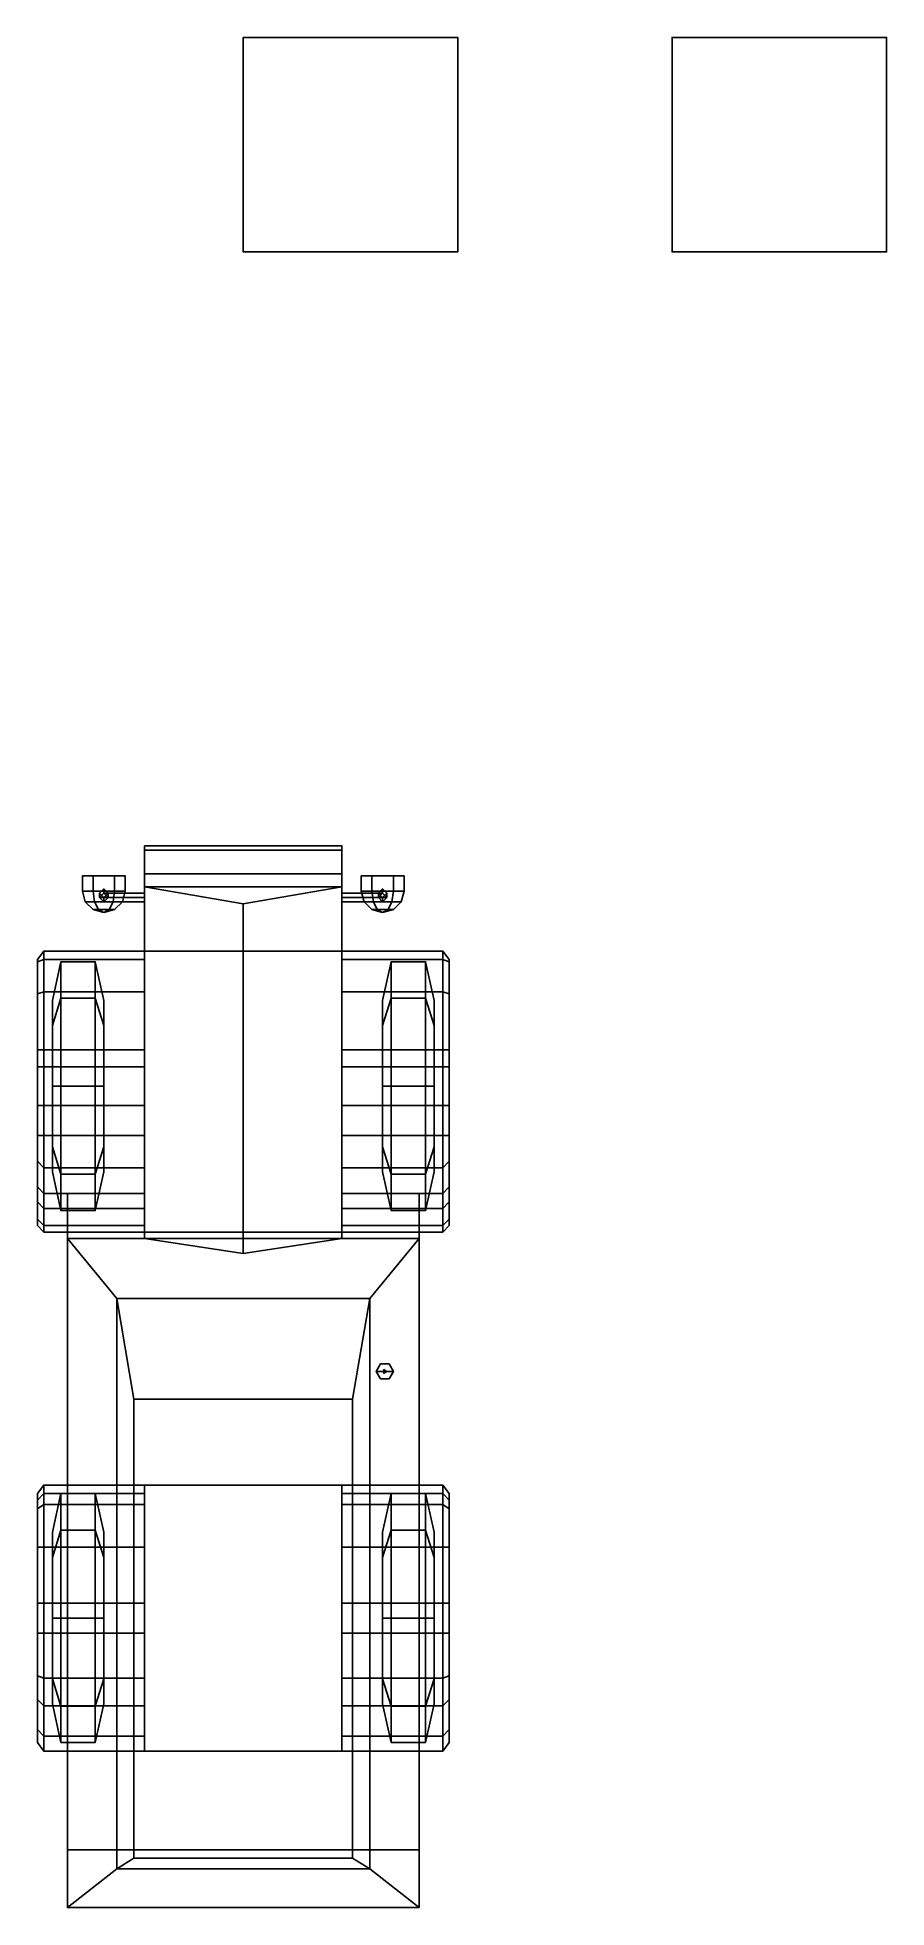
# Model space of a CAD drawing. Header units: millimetres. Extents: x -0.96 to 3, y -2.47 to 6.25.
import ezdxf

# ---------------------------------------------------------------- set-up
doc = ezdxf.new("R2010")
doc.units = ezdxf.units.MM
doc.layers.add('mudguards', color=6, linetype='Continuous')
doc.layers.add('wheels', color=2, linetype='Continuous')

msp = doc.modelspace()

# ---------------------------------------------------------------- linework, layer by layer
for points in [[(1, 6.25, 1), (1, 6.25), (0, 6.25), (0, 6.25, 1)], [(1, 6.25), (1, 5.25), (0, 5.25), (0, 6.25)], [(0, 6.25), (0, 5.25), (0, 5.25, 1), (0, 6.25, 1)], [(0, 6.25, 1), (0, 5.25, 1), (1, 5.25, 1), (1, 6.25, 1)], [(1, 5.25, 1), (1, 5.25), (1, 6.25), (1, 6.25, 1)], [(3, 6.25), (3, 5.25), (2, 5.25), (2, 6.25)], [(2, 6.25), (2, 5.25), (3, 5.25), (3, 6.25)], [(0, 5.25, 1), (0, 5.25), (1, 5.25), (1, 5.25, 1)], [(-0.46, 2.35, 0.63), (-0.46, 0.71, 0.72), (-0.46, 0.79, 0.94), (-0.46, 2.48, 1.01)], [(0.46, 2.48, 1.01), (0.46, 2.35, 0.63), (-0.46, 2.35, 0.63), (-0.46, 2.48, 1.01)], [(-0.46, 2.48, 1.01), (-0.46, 0.79, 0.94), (-0.46, 0.86, 1.03), (-0.46, 2.46, 1.07)], [(0.46, 2.46, 1.07), (0.46, 2.48, 1.01), (-0.46, 2.48, 1.01), (-0.46, 2.46, 1.07)], [(-0.46, 2.46, 1.07), (-0.46, 0.86, 1.03), (-0.46, 0.65, 1.4), (-0.46, 2.29, 1.27)], [(0.46, 2.29, 1.27), (0.46, 2.46, 1.07), (-0.46, 2.46, 1.07), (-0.46, 2.29, 1.27)], [(0.46, 0.79, 0.94), (0.46, 0.71, 0.72), (0.46, 2.35, 0.63), (0.46, 2.48, 1.01)], [(0.46, 0.86, 1.03), (0.46, 0.79, 0.94), (0.46, 2.48, 1.01), (0.46, 2.46, 1.07)], [(0.46, 0.65, 1.4), (0.46, 0.86, 1.03), (0.46, 2.46, 1.07), (0.46, 2.29, 1.27)], [(-0.6, 2.34, 1.0634), (-0.7, 2.34, 1.0634), (-0.75, 2.34, 1.15), (-0.55, 2.34, 1.15)], [(-0.55, 2.34, 1.15), (-0.75, 2.34, 1.15), (-0.7, 2.34, 1.2366), (-0.6, 2.34, 1.2366)], [(-0.75, 2.34, 1.15), (-0.7, 2.34, 1.0634), (-0.7, 2.27, 1.0634), (-0.75, 2.27, 1.15)], [(-0.7, 2.34, 1.2366), (-0.75, 2.34, 1.15), (-0.75, 2.27, 1.15), (-0.7, 2.27, 1.2366)], [(-0.6933, 2.22, 1.225), (-0.7, 2.27, 1.2366), (-0.75, 2.27, 1.15), (-0.7366, 2.22, 1.15)], [(-0.7366, 2.22, 1.15), (-0.75, 2.27, 1.15), (-0.7, 2.27, 1.0634), (-0.6933, 2.22, 1.075)], [(-0.7, 2.34, 1.0634), (-0.6, 2.34, 1.0634), (-0.6, 2.27, 1.0634), (-0.7, 2.27, 1.0634)], [(-0.6, 2.34, 1.2366), (-0.7, 2.34, 1.2366), (-0.7, 2.27, 1.2366), (-0.6, 2.27, 1.2366)], [(-0.6067, 2.22, 1.225), (-0.6, 2.27, 1.2366), (-0.7, 2.27, 1.2366), (-0.6933, 2.22, 1.225)], [(-0.6933, 2.22, 1.075), (-0.7, 2.27, 1.0634), (-0.6, 2.27, 1.0634), (-0.6067, 2.22, 1.075)], [(-0.65, 2.26, 0.98), (-0.67, 2.24, 0.98), (-0.67, 2.26, 1.08), (-0.65, 2.28, 1.08)], [(-0.63, 2.24, 0.98), (-0.65, 2.26, 0.98), (-0.65, 2.28, 1.08), (-0.63, 2.26, 1.08)], [(-0.5634, 2.22, 1.15), (-0.55, 2.27, 1.15), (-0.6, 2.27, 1.2366), (-0.6067, 2.22, 1.225)], [(-0.6067, 2.22, 1.075), (-0.6, 2.27, 1.0634), (-0.55, 2.27, 1.15), (-0.5634, 2.22, 1.15)], [(-0.6, 2.34, 1.0634), (-0.55, 2.34, 1.15), (-0.55, 2.27, 1.15), (-0.6, 2.27, 1.0634)], [(-0.55, 2.34, 1.15), (-0.6, 2.34, 1.2366), (-0.6, 2.27, 1.2366), (-0.55, 2.27, 1.15)], [(-0.46, 1.99, 0.46), (-0.46, 0.68, 0.47), (-0.46, 0.71, 0.72), (-0.46, 2.35, 0.63)], [(0.46, 2.35, 0.63), (0.46, 1.99, 0.46), (-0.46, 1.99, 0.46), (-0.46, 2.35, 0.63)], [(-0.46, 2.29, 1.27), (-0.46, 0.65, 1.4), (0, 0.58, 1.53), (0, 2.21, 1.37)], [(0, 2.21, 1.37), (0.46, 2.29, 1.27), (-0.46, 2.29, 1.27), (0, 2.21, 1.37)], [(0, 0.58, 1.53), (0.46, 0.65, 1.4), (0.46, 2.29, 1.27), (0, 2.21, 1.37)], [(0.46, 0.71, 0.72), (0.46, 0.68, 0.47), (0.46, 1.99, 0.46), (0.46, 2.35, 0.63)], [(0.6, 2.34, 1.2366), (0.55, 2.34, 1.15), (0.55, 2.27, 1.15), (0.6, 2.27, 1.2366)], [(0.55, 2.34, 1.15), (0.6, 2.34, 1.0634), (0.6, 2.27, 1.0634), (0.55, 2.27, 1.15)], [(0.75, 2.34, 1.15), (0.55, 2.34, 1.15), (0.6, 2.34, 1.2366), (0.7, 2.34, 1.2366)], [(0.7, 2.34, 1.0634), (0.6, 2.34, 1.0634), (0.55, 2.34, 1.15), (0.75, 2.34, 1.15)], [(0.5634, 2.22, 1.15), (0.55, 2.27, 1.15), (0.6, 2.27, 1.0634), (0.6067, 2.22, 1.075)], [(0.6067, 2.22, 1.225), (0.6, 2.27, 1.2366), (0.55, 2.27, 1.15), (0.5634, 2.22, 1.15)], [(0.7, 2.34, 1.2366), (0.6, 2.34, 1.2366), (0.6, 2.27, 1.2366), (0.7, 2.27, 1.2366)], [(0.6, 2.34, 1.0634), (0.7, 2.34, 1.0634), (0.7, 2.27, 1.0634), (0.6, 2.27, 1.0634)], [(0.6067, 2.22, 1.075), (0.6, 2.27, 1.0634), (0.7, 2.27, 1.0634), (0.6933, 2.22, 1.075)], [(0.6933, 2.22, 1.225), (0.7, 2.27, 1.2366), (0.6, 2.27, 1.2366), (0.6067, 2.22, 1.225)], [(0.65, 2.26, 0.98), (0.63, 2.24, 0.98), (0.63, 2.26, 1.08), (0.65, 2.28, 1.08)], [(0.67, 2.24, 0.98), (0.65, 2.26, 0.98), (0.65, 2.28, 1.08), (0.67, 2.26, 1.08)], [(0.6933, 2.22, 1.075), (0.7, 2.27, 1.0634), (0.75, 2.27, 1.15), (0.7366, 2.22, 1.15)], [(0.7366, 2.22, 1.15), (0.75, 2.27, 1.15), (0.7, 2.27, 1.2366), (0.6933, 2.22, 1.225)], [(0.75, 2.34, 1.15), (0.7, 2.34, 1.2366), (0.7, 2.27, 1.2366), (0.75, 2.27, 1.15)], [(0.7, 2.34, 1.0634), (0.75, 2.34, 1.15), (0.75, 2.27, 1.15), (0.7, 2.27, 1.0634)], [(-0.675, 2.1834, 1.1933), (-0.6933, 2.22, 1.225), (-0.7366, 2.22, 1.15), (-0.7, 2.1834, 1.15)], [(-0.7, 2.1834, 1.15), (-0.7366, 2.22, 1.15), (-0.6933, 2.22, 1.075), (-0.675, 2.1834, 1.1067)], [(-0.65, 2.17, 1.15), (-0.675, 2.1834, 1.1933), (-0.7, 2.1834, 1.15), (-0.65, 2.17, 1.15)], [(-0.65, 2.17, 1.15), (-0.7, 2.1834, 1.15), (-0.675, 2.1834, 1.1067), (-0.65, 2.17, 1.15)], [(-0.625, 2.1834, 1.1933), (-0.6067, 2.22, 1.225), (-0.6933, 2.22, 1.225), (-0.675, 2.1834, 1.1933)], [(-0.675, 2.1834, 1.1067), (-0.6933, 2.22, 1.075), (-0.6067, 2.22, 1.075), (-0.625, 2.1834, 1.1067)], [(-0.65, 2.17, 1.15), (-0.625, 2.1834, 1.1933), (-0.675, 2.1834, 1.1933), (-0.65, 2.17, 1.15)], [(-0.65, 2.17, 1.15), (-0.675, 2.1834, 1.1067), (-0.625, 2.1834, 1.1067), (-0.65, 2.17, 1.15)], [(-0.67, 2.24, 0.98), (-0.65, 2.22, 0.98), (-0.65, 2.24, 1.08), (-0.67, 2.26, 1.08)], [(-0.46, 2.26, 0.9), (-0.46, 2.24, 0.88), (-0.67, 2.24, 0.98), (-0.65, 2.26, 0.98)], [(-0.46, 2.24, 0.88), (-0.46, 2.22, 0.9), (-0.65, 2.22, 0.98), (-0.67, 2.24, 0.98)], [(-0.65, 2.22, 0.98), (-0.63, 2.24, 0.98), (-0.63, 2.26, 1.08), (-0.65, 2.24, 1.08)], [(-0.46, 2.24, 0.92), (-0.46, 2.26, 0.9), (-0.65, 2.26, 0.98), (-0.63, 2.24, 0.98)], [(-0.46, 2.22, 0.9), (-0.46, 2.24, 0.92), (-0.63, 2.24, 0.98), (-0.65, 2.22, 0.98)], [(-0.65, 2.17, 1.15), (-0.6, 2.1834, 1.15), (-0.625, 2.1834, 1.1933), (-0.65, 2.17, 1.15)], [(-0.65, 2.17, 1.15), (-0.625, 2.1834, 1.1067), (-0.6, 2.1834, 1.15), (-0.65, 2.17, 1.15)], [(-0.6, 2.1834, 1.15), (-0.5634, 2.22, 1.15), (-0.6067, 2.22, 1.225), (-0.625, 2.1834, 1.1933)], [(-0.625, 2.1834, 1.1067), (-0.6067, 2.22, 1.075), (-0.5634, 2.22, 1.15), (-0.6, 2.1834, 1.15)], [(0.46, 2.24, 0.88), (0.46, 2.26, 0.9), (0.65, 2.26, 0.98), (0.67, 2.24, 0.98)], [(0.46, 2.26, 0.9), (0.46, 2.24, 0.92), (0.63, 2.24, 0.98), (0.65, 2.26, 0.98)], [(0.46, 2.24, 0.92), (0.46, 2.22, 0.9), (0.65, 2.22, 0.98), (0.63, 2.24, 0.98)], [(0.46, 2.22, 0.9), (0.46, 2.24, 0.88), (0.67, 2.24, 0.98), (0.65, 2.22, 0.98)], [(0.6, 2.1834, 1.15), (0.5634, 2.22, 1.15), (0.6067, 2.22, 1.075), (0.625, 2.1834, 1.1067)], [(0.625, 2.1834, 1.1933), (0.6067, 2.22, 1.225), (0.5634, 2.22, 1.15), (0.6, 2.1834, 1.15)], [(0.65, 2.17, 1.15), (0.6, 2.1834, 1.15), (0.625, 2.1834, 1.1067), (0.65, 2.17, 1.15)], [(0.65, 2.17, 1.15), (0.625, 2.1834, 1.1933), (0.6, 2.1834, 1.15), (0.65, 2.17, 1.15)], [(0.625, 2.1834, 1.1067), (0.6067, 2.22, 1.075), (0.6933, 2.22, 1.075), (0.675, 2.1834, 1.1067)], [(0.675, 2.1834, 1.1933), (0.6933, 2.22, 1.225), (0.6067, 2.22, 1.225), (0.625, 2.1834, 1.1933)], [(0.65, 2.17, 1.15), (0.625, 2.1834, 1.1067), (0.675, 2.1834, 1.1067), (0.65, 2.17, 1.15)], [(0.65, 2.17, 1.15), (0.675, 2.1834, 1.1933), (0.625, 2.1834, 1.1933), (0.65, 2.17, 1.15)], [(0.63, 2.24, 0.98), (0.65, 2.22, 0.98), (0.65, 2.24, 1.08), (0.63, 2.26, 1.08)], [(0.65, 2.22, 0.98), (0.67, 2.24, 0.98), (0.67, 2.26, 1.08), (0.65, 2.24, 1.08)], [(0.65, 2.17, 1.15), (0.675, 2.1834, 1.1067), (0.7, 2.1834, 1.15), (0.65, 2.17, 1.15)], [(0.65, 2.17, 1.15), (0.7, 2.1834, 1.15), (0.675, 2.1834, 1.1933), (0.65, 2.17, 1.15)], [(0.675, 2.1834, 1.1067), (0.6933, 2.22, 1.075), (0.7366, 2.22, 1.15), (0.7, 2.1834, 1.15)], [(0.7, 2.1834, 1.15), (0.7366, 2.22, 1.15), (0.6933, 2.22, 1.225), (0.675, 2.1834, 1.1933)], [(0.46, 1.99, 0.46), (0.46, 0.68, 0.47), (-0.46, 0.68, 0.47), (-0.46, 1.99, 0.46)], [(-0.82, 0.79, 0.94), (-0.82, -0.54, 0.94), (-0.82, -0.59, 1.03), (-0.82, 0.86, 1.03)], [(-0.82, 0.86, 1.03), (-0.82, -0.59, 1.03), (-0.82, -0.59, 1.4), (-0.82, 0.65, 1.4)], [(-0.46, 0.65, 1.4), (-0.46, 0.86, 1.03), (-0.82, 0.86, 1.03), (-0.82, 0.65, 1.4)], [(-0.82, 0.71, 0.72), (-0.82, -0.5, 0.72), (-0.82, -0.54, 0.94), (-0.82, 0.79, 0.94)], [(0.82, 0.65, 1.4), (0.82, 0.86, 1.03), (0.46, 0.86, 1.03), (0.46, 0.65, 1.4)], [(0.82, -0.59, 1.03), (0.82, -0.54, 0.94), (0.82, 0.79, 0.94), (0.82, 0.86, 1.03)], [(0.82, -0.59, 1.4), (0.82, -0.59, 1.03), (0.82, 0.86, 1.03), (0.82, 0.65, 1.4)], [(0.82, -0.54, 0.94), (0.82, -0.5, 0.72), (0.82, 0.71, 0.72), (0.82, 0.79, 0.94)], [(-0.82, 0.68, 0.47), (-0.82, -0.5, 0.47), (-0.82, -0.5, 0.72), (-0.82, 0.71, 0.72)], [(0.82, -0.5, 0.72), (0.82, -0.5, 0.47), (0.82, 0.68, 0.47), (0.82, 0.71, 0.72)], [(0.82, 0.68, 0.47), (0.82, -0.5, 0.47), (-0.82, -0.5, 0.47), (-0.82, 0.68, 0.47)], [(-0.82, 0.65, 1.4), (-0.82, -2.47, 1.4), (-0.59, -2.29, 1.91), (-0.59, 0.37, 1.91)], [(0.59, 0.37, 1.91), (0.82, 0.65, 1.4), (-0.82, 0.65, 1.4), (-0.59, 0.37, 1.91)], [(0.59, -2.29, 1.91), (0.82, -2.47, 1.4), (0.82, 0.65, 1.4), (0.59, 0.37, 1.91)], [(-0.59, 0.37, 1.91), (-0.59, -2.29, 1.91), (-0.51, -2.24, 2.08), (-0.51, -0.1, 2.08)], [(0.51, -0.1, 2.08), (0.59, 0.37, 1.91), (-0.59, 0.37, 1.91), (-0.51, -0.1, 2.08)], [(0.51, -2.24, 2.08), (0.59, -2.29, 1.91), (0.59, 0.37, 1.91), (0.51, -0.1, 2.08)], [(0.68, 0.0646, 1.98), (0.64, 0.0646, 1.98), (0.62, 0.03, 1.98), (0.7, 0.03, 1.98)], [(0.7, 0.03, 1.83), (0.62, 0.03, 1.83), (0.64, 0.0646, 1.83), (0.68, 0.0646, 1.83)], [(0.64, 0.0646, 1.83), (0.62, 0.03, 1.83), (0.62, 0.03, 1.98), (0.64, 0.0646, 1.98)], [(0.7, 0.03, 1.98), (0.62, 0.03, 1.98), (0.64, -0.0046, 1.98), (0.68, -0.0046, 1.98)], [(0.68, -0.0046, 1.83), (0.64, -0.0046, 1.83), (0.62, 0.03, 1.83), (0.7, 0.03, 1.83)], [(0.62, 0.03, 1.83), (0.64, -0.0046, 1.83), (0.64, -0.0046, 1.98), (0.62, 0.03, 1.98)], [(0.68, 0.0646, 1.83), (0.64, 0.0646, 1.83), (0.64, 0.0646, 1.98), (0.68, 0.0646, 1.98)], [(0.655, 0.0387, 1.98), (0.655, 0.0213, 1.98), (0.655, 0.0213, 5.02), (0.655, 0.0387, 5.02)], [(0.67, 0.03, 1.98), (0.655, 0.0387, 1.98), (0.655, 0.0387, 5.02), (0.67, 0.03, 5.02)], [(0.67, 0.03, 5.02), (0.655, 0.0387, 5.02), (0.655, 0.0213, 5.02), (0.67, 0.03, 5.02)], [(0.655, 0.0213, 1.98), (0.67, 0.03, 1.98), (0.67, 0.03, 5.02), (0.655, 0.0213, 5.02)], [(0.7, 0.03, 1.83), (0.68, 0.0646, 1.83), (0.68, 0.0646, 1.98), (0.7, 0.03, 1.98)], [(0.68, -0.0046, 1.83), (0.7, 0.03, 1.83), (0.7, 0.03, 1.98), (0.68, -0.0046, 1.98)], [(0.64, -0.0046, 1.83), (0.68, -0.0046, 1.83), (0.68, -0.0046, 1.98), (0.64, -0.0046, 1.98)], [(-0.51, -0.1, 2.08), (-0.51, -2.24, 2.08), (0.51, -2.24, 2.08), (0.51, -0.1, 2.08)], [(-0.46, -0.5, 0.47), (-0.46, -1.74, 0.56), (-0.46, -1.74, 1.31), (-0.46, -0.5, 1.31)], [(0.46, -0.5, 0.47), (0.46, -1.74, 0.56), (-0.46, -1.74, 0.56), (-0.46, -0.5, 0.47)], [(0.46, -1.74, 1.31), (0.46, -1.74, 0.56), (0.46, -0.5, 0.47), (0.46, -0.5, 1.31)], [(-0.82, -0.59, 1.03), (-0.82, -0.79, 1.23), (-0.82, -0.79, 1.4), (-0.82, -0.59, 1.4)], [(0.82, -0.79, 1.4), (0.82, -0.79, 1.23), (0.82, -0.59, 1.03), (0.82, -0.59, 1.4)], [(-0.82, -0.79, 1.23), (-0.82, -1.05, 1.31), (-0.82, -1.05, 1.4), (-0.82, -0.79, 1.4)], [(0.82, -1.05, 1.4), (0.82, -1.05, 1.31), (0.82, -0.79, 1.23), (0.82, -0.79, 1.4)], [(-0.82, -1.05, 1.31), (-0.82, -1.19, 1.31), (-0.82, -1.19, 1.4), (-0.82, -1.05, 1.4)], [(0.82, -1.19, 1.4), (0.82, -1.19, 1.31), (0.82, -1.05, 1.31), (0.82, -1.05, 1.4)], [(-0.82, -1.19, 1.31), (-0.82, -1.4, 1.25), (-0.82, -1.4, 1.4), (-0.82, -1.19, 1.4)], [(0.82, -1.4, 1.4), (0.82, -1.4, 1.25), (0.82, -1.19, 1.31), (0.82, -1.19, 1.4)], [(-0.82, -1.53, 1.16), (-0.82, -1.53, 1.4), (-0.82, -1.4, 1.4), (-0.82, -1.4, 1.25)], [(0.82, -1.4, 1.4), (0.82, -1.53, 1.4), (0.82, -1.53, 1.16), (0.82, -1.4, 1.25)], [(-0.82, -1.67, 0.99), (-0.82, -1.67, 1.4), (-0.82, -1.53, 1.4), (-0.82, -1.53, 1.16)], [(0.82, -1.53, 1.4), (0.82, -1.67, 1.4), (0.82, -1.67, 0.99), (0.82, -1.53, 1.16)], [(-0.82, -1.74, 0.8), (-0.82, -1.74, 1.4), (-0.82, -1.67, 1.4), (-0.82, -1.67, 0.99)], [(-0.82, -2.2, 0.7), (-0.82, -2.2, 1.4), (-0.82, -1.74, 1.4), (-0.82, -1.74, 0.56)], [(0.82, -1.74, 0.56), (0.82, -2.2, 0.7), (-0.82, -2.2, 0.7), (-0.82, -1.74, 0.56)], [(0.82, -1.67, 1.4), (0.82, -1.74, 1.4), (0.82, -1.74, 0.8), (0.82, -1.67, 0.99)], [(0.82, -1.74, 1.4), (0.82, -2.2, 1.4), (0.82, -2.2, 0.7), (0.82, -1.74, 0.56)], [(-0.82, -2.47, 1.37), (-0.82, -2.47, 1.4), (-0.82, -2.2, 1.4), (-0.82, -2.2, 0.7)], [(0.82, -2.2, 0.7), (0.82, -2.47, 1.37), (-0.82, -2.47, 1.37), (-0.82, -2.2, 0.7)], [(-0.51, -2.24, 2.08), (-0.59, -2.29, 1.91), (0.59, -2.29, 1.91), (0.51, -2.24, 2.08)], [(0.82, -2.2, 1.4), (0.82, -2.47, 1.4), (0.82, -2.47, 1.37), (0.82, -2.2, 0.7)], [(-0.59, -2.29, 1.91), (-0.82, -2.47, 1.4), (0.82, -2.47, 1.4), (0.59, -2.29, 1.91)], [(0.82, -2.47, 1.37), (0.82, -2.47, 1.4), (-0.82, -2.47, 1.4), (-0.82, -2.47, 1.37)]]:
    msp.add_3dface(points)
at = {"layer": 'mudguards'}
for points in [[(-0.93, 1.99, 0.85), (-0.93, 1.95, 0.94), (-0.96, 1.94, 0.9), (-0.96, 1.95, 0.84)], [(-0.96, 1.95, 0.84), (-0.96, 1.94, 0.9), (-0.93, 1.95, 0.94), (-0.93, 1.99, 0.85)], [(-0.96, 1.94, 0.9), (-0.96, 1.79, 1.08), (-0.93, 1.8, 1.11), (-0.93, 1.95, 0.94)], [(-0.93, 1.95, 0.94), (-0.93, 1.8, 1.11), (-0.96, 1.79, 1.08), (-0.96, 1.94, 0.9)], [(-0.93, 1.99, 0.85), (-0.93, 1.95, 0.94), (-0.46, 1.95, 0.94), (-0.46, 1.99, 0.85)], [(-0.46, 1.99, 0.85), (-0.46, 1.95, 0.94), (-0.93, 1.95, 0.94), (-0.93, 1.99, 0.85)], [(-0.46, 1.95, 0.94), (-0.46, 1.8, 1.11), (-0.93, 1.8, 1.11), (-0.93, 1.95, 0.94)], [(-0.93, 1.95, 0.94), (-0.93, 1.8, 1.11), (-0.46, 1.8, 1.11), (-0.46, 1.95, 0.94)], [(0.46, 1.99, 0.85), (0.46, 1.95, 0.94), (0.93, 1.95, 0.94), (0.93, 1.99, 0.85)], [(0.93, 1.99, 0.85), (0.93, 1.95, 0.94), (0.46, 1.95, 0.94), (0.46, 1.99, 0.85)], [(0.93, 1.95, 0.94), (0.93, 1.8, 1.11), (0.46, 1.8, 1.11), (0.46, 1.95, 0.94)], [(0.46, 1.95, 0.94), (0.46, 1.8, 1.11), (0.93, 1.8, 1.11), (0.93, 1.95, 0.94)], [(0.96, 1.95, 0.84), (0.96, 1.94, 0.9), (0.93, 1.95, 0.94), (0.93, 1.99, 0.85)], [(0.93, 1.99, 0.85), (0.93, 1.95, 0.94), (0.96, 1.94, 0.9), (0.96, 1.95, 0.84)], [(0.96, 1.94, 0.9), (0.96, 1.79, 1.08), (0.93, 1.8, 1.11), (0.93, 1.95, 0.94)], [(0.93, 1.95, 0.94), (0.93, 1.8, 1.11), (0.96, 1.79, 1.08), (0.96, 1.94, 0.9)], [(-0.96, 1.79, 1.08), (-0.96, 1.53, 1.21), (-0.93, 1.53, 1.24), (-0.93, 1.8, 1.11)], [(-0.93, 1.8, 1.11), (-0.93, 1.53, 1.24), (-0.96, 1.53, 1.21), (-0.96, 1.79, 1.08)], [(-0.93, 1.8, 1.11), (-0.93, 1.53, 1.24), (-0.46, 1.53, 1.24), (-0.46, 1.8, 1.11)], [(-0.46, 1.8, 1.11), (-0.46, 1.53, 1.24), (-0.93, 1.53, 1.24), (-0.93, 1.8, 1.11)], [(0.46, 1.8, 1.11), (0.46, 1.53, 1.24), (0.93, 1.53, 1.24), (0.93, 1.8, 1.11)], [(0.93, 1.8, 1.11), (0.93, 1.53, 1.24), (0.46, 1.53, 1.24), (0.46, 1.8, 1.11)], [(0.96, 1.79, 1.08), (0.96, 1.53, 1.21), (0.93, 1.53, 1.24), (0.93, 1.8, 1.11)], [(0.93, 1.8, 1.11), (0.93, 1.53, 1.24), (0.96, 1.53, 1.21), (0.96, 1.79, 1.08)], [(-0.93, 1.53, 1.24), (-0.93, 1.45, 1.25), (-0.96, 1.45, 1.22), (-0.96, 1.53, 1.21)], [(-0.96, 1.53, 1.21), (-0.96, 1.45, 1.22), (-0.93, 1.45, 1.25), (-0.93, 1.53, 1.24)], [(-0.93, 1.53, 1.24), (-0.93, 1.45, 1.25), (-0.46, 1.45, 1.25), (-0.46, 1.53, 1.24)], [(-0.46, 1.53, 1.24), (-0.46, 1.45, 1.25), (-0.93, 1.45, 1.25), (-0.93, 1.53, 1.24)], [(0.93, 1.53, 1.24), (0.93, 1.45, 1.25), (0.46, 1.45, 1.25), (0.46, 1.53, 1.24)], [(0.46, 1.53, 1.24), (0.46, 1.45, 1.25), (0.93, 1.45, 1.25), (0.93, 1.53, 1.24)], [(0.93, 1.53, 1.24), (0.93, 1.45, 1.25), (0.96, 1.45, 1.22), (0.96, 1.53, 1.21)], [(0.96, 1.53, 1.21), (0.96, 1.45, 1.22), (0.93, 1.45, 1.25), (0.93, 1.53, 1.24)], [(-0.96, 1.45, 1.22), (-0.96, 1.27, 1.22), (-0.93, 1.27, 1.25), (-0.93, 1.45, 1.25)], [(-0.93, 1.45, 1.25), (-0.93, 1.27, 1.25), (-0.96, 1.27, 1.22), (-0.96, 1.45, 1.22)], [(-0.93, 1.45, 1.25), (-0.93, 1.27, 1.25), (-0.46, 1.27, 1.25), (-0.46, 1.45, 1.25)], [(-0.46, 1.45, 1.25), (-0.46, 1.27, 1.25), (-0.93, 1.27, 1.25), (-0.93, 1.45, 1.25)], [(0.93, 1.45, 1.25), (0.93, 1.27, 1.25), (0.46, 1.27, 1.25), (0.46, 1.45, 1.25)], [(0.46, 1.45, 1.25), (0.46, 1.27, 1.25), (0.93, 1.27, 1.25), (0.93, 1.45, 1.25)], [(0.96, 1.45, 1.22), (0.96, 1.27, 1.22), (0.93, 1.27, 1.25), (0.93, 1.45, 1.25)], [(0.93, 1.45, 1.25), (0.93, 1.27, 1.25), (0.96, 1.27, 1.22), (0.96, 1.45, 1.22)], [(-0.93, 1.27, 1.25), (-0.93, 1.13, 1.22), (-0.96, 1.13, 1.19), (-0.96, 1.27, 1.22)], [(-0.96, 1.27, 1.22), (-0.96, 1.13, 1.19), (-0.93, 1.13, 1.22), (-0.93, 1.27, 1.25)], [(-0.93, 1.27, 1.25), (-0.93, 1.13, 1.22), (-0.46, 1.13, 1.22), (-0.46, 1.27, 1.25)], [(-0.46, 1.27, 1.25), (-0.46, 1.13, 1.22), (-0.93, 1.13, 1.22), (-0.93, 1.27, 1.25)], [(0.93, 1.27, 1.25), (0.93, 1.13, 1.22), (0.46, 1.13, 1.22), (0.46, 1.27, 1.25)], [(0.46, 1.27, 1.25), (0.46, 1.13, 1.22), (0.93, 1.13, 1.22), (0.93, 1.27, 1.25)], [(0.93, 1.27, 1.25), (0.93, 1.13, 1.22), (0.96, 1.13, 1.19), (0.96, 1.27, 1.22)], [(0.96, 1.27, 1.22), (0.96, 1.13, 1.19), (0.93, 1.13, 1.22), (0.93, 1.27, 1.25)], [(-0.93, 1.13, 1.22), (-0.93, 0.98, 1.15), (-0.96, 1.01, 1.13), (-0.96, 1.13, 1.19)], [(-0.96, 1.13, 1.19), (-0.96, 1.01, 1.13), (-0.93, 0.98, 1.15), (-0.93, 1.13, 1.22)], [(-0.93, 1.13, 1.22), (-0.93, 0.98, 1.15), (-0.46, 0.98, 1.15), (-0.46, 1.13, 1.22)], [(-0.46, 1.13, 1.22), (-0.46, 0.98, 1.15), (-0.93, 0.98, 1.15), (-0.93, 1.13, 1.22)], [(0.93, 1.13, 1.22), (0.93, 0.98, 1.15), (0.46, 0.98, 1.15), (0.46, 1.13, 1.22)], [(0.46, 1.13, 1.22), (0.46, 0.98, 1.15), (0.93, 0.98, 1.15), (0.93, 1.13, 1.22)], [(0.96, 1.13, 1.19), (0.96, 1.01, 1.13), (0.93, 0.98, 1.15), (0.93, 1.13, 1.22)], [(0.93, 1.13, 1.22), (0.93, 0.98, 1.15), (0.96, 1.01, 1.13), (0.96, 1.13, 1.19)], [(-0.96, 1.01, 1.13), (-0.96, 0.89, 1.03), (-0.93, 0.86, 1.03), (-0.93, 0.98, 1.15)], [(-0.93, 0.98, 1.15), (-0.93, 0.86, 1.03), (-0.96, 0.89, 1.03), (-0.96, 1.01, 1.13)], [(-0.93, 0.98, 1.15), (-0.93, 0.86, 1.03), (-0.46, 0.86, 1.03), (-0.46, 0.98, 1.15)], [(-0.46, 0.98, 1.15), (-0.46, 0.86, 1.03), (-0.93, 0.86, 1.03), (-0.93, 0.98, 1.15)], [(0.93, 0.98, 1.15), (0.93, 0.86, 1.03), (0.46, 0.86, 1.03), (0.46, 0.98, 1.15)], [(0.46, 0.98, 1.15), (0.46, 0.86, 1.03), (0.93, 0.86, 1.03), (0.93, 0.98, 1.15)], [(0.93, 0.98, 1.15), (0.93, 0.86, 1.03), (0.96, 0.89, 1.03), (0.96, 1.01, 1.13)], [(0.96, 1.01, 1.13), (0.96, 0.89, 1.03), (0.93, 0.86, 1.03), (0.93, 0.98, 1.15)], [(-0.93, 0.86, 1.03), (-0.93, 0.79, 0.94), (-0.96, 0.82, 0.94), (-0.96, 0.89, 1.03)], [(-0.96, 0.89, 1.03), (-0.96, 0.82, 0.94), (-0.93, 0.79, 0.94), (-0.93, 0.86, 1.03)], [(0.96, 0.89, 1.03), (0.96, 0.82, 0.94), (0.93, 0.79, 0.94), (0.93, 0.86, 1.03)], [(0.93, 0.86, 1.03), (0.93, 0.79, 0.94), (0.96, 0.82, 0.94), (0.96, 0.89, 1.03)], [(-0.96, 0.82, 0.94), (-0.96, 0.74, 0.72), (-0.93, 0.71, 0.72), (-0.93, 0.79, 0.94)], [(-0.93, 0.79, 0.94), (-0.93, 0.71, 0.72), (-0.96, 0.74, 0.72), (-0.96, 0.82, 0.94)], [(-0.46, 0.86, 1.03), (-0.46, 0.79, 0.94), (-0.93, 0.79, 0.94), (-0.93, 0.86, 1.03)], [(-0.93, 0.86, 1.03), (-0.93, 0.79, 0.94), (-0.46, 0.79, 0.94), (-0.46, 0.86, 1.03)], [(-0.93, 0.79, 0.94), (-0.93, 0.71, 0.72), (-0.46, 0.71, 0.72), (-0.46, 0.79, 0.94)], [(-0.46, 0.79, 0.94), (-0.46, 0.71, 0.72), (-0.93, 0.71, 0.72), (-0.93, 0.79, 0.94)], [(0.46, 0.86, 1.03), (0.46, 0.79, 0.94), (0.93, 0.79, 0.94), (0.93, 0.86, 1.03)], [(0.93, 0.86, 1.03), (0.93, 0.79, 0.94), (0.46, 0.79, 0.94), (0.46, 0.86, 1.03)], [(0.93, 0.79, 0.94), (0.93, 0.71, 0.72), (0.46, 0.71, 0.72), (0.46, 0.79, 0.94)], [(0.46, 0.79, 0.94), (0.46, 0.71, 0.72), (0.93, 0.71, 0.72), (0.93, 0.79, 0.94)], [(0.93, 0.79, 0.94), (0.93, 0.71, 0.72), (0.96, 0.74, 0.72), (0.96, 0.82, 0.94)], [(0.96, 0.82, 0.94), (0.96, 0.74, 0.72), (0.93, 0.71, 0.72), (0.93, 0.79, 0.94)], [(-0.93, 0.71, 0.72), (-0.93, 0.68, 0.47), (-0.96, 0.71, 0.47), (-0.96, 0.74, 0.72)], [(-0.96, 0.74, 0.72), (-0.96, 0.71, 0.47), (-0.93, 0.68, 0.47), (-0.93, 0.71, 0.72)], [(-0.93, 0.71, 0.72), (-0.93, 0.68, 0.47), (-0.46, 0.68, 0.47), (-0.46, 0.71, 0.72)], [(-0.46, 0.71, 0.72), (-0.46, 0.68, 0.47), (-0.93, 0.68, 0.47), (-0.93, 0.71, 0.72)], [(0.93, 0.71, 0.72), (0.93, 0.68, 0.47), (0.46, 0.68, 0.47), (0.46, 0.71, 0.72)], [(0.46, 0.71, 0.72), (0.46, 0.68, 0.47), (0.93, 0.68, 0.47), (0.93, 0.71, 0.72)], [(0.93, 0.71, 0.72), (0.93, 0.68, 0.47), (0.96, 0.71, 0.47), (0.96, 0.74, 0.72)], [(0.96, 0.74, 0.72), (0.96, 0.71, 0.47), (0.93, 0.68, 0.47), (0.93, 0.71, 0.72)], [(-0.93, -0.5, 0.47), (-0.93, -0.5, 0.72), (-0.96, -0.54, 0.72), (-0.96, -0.54, 0.48)], [(-0.96, -0.54, 0.48), (-0.96, -0.54, 0.72), (-0.93, -0.5, 0.72), (-0.93, -0.5, 0.47)], [(-0.96, -0.54, 0.72), (-0.96, -0.57, 0.93), (-0.93, -0.54, 0.94), (-0.93, -0.5, 0.72)], [(-0.93, -0.5, 0.72), (-0.93, -0.54, 0.94), (-0.96, -0.57, 0.93), (-0.96, -0.54, 0.72)], [(-0.93, -0.5, 0.47), (-0.93, -0.5, 0.72), (-0.46, -0.5, 0.72), (-0.46, -0.5, 0.47)], [(-0.46, -0.5, 0.47), (-0.46, -0.5, 0.72), (-0.93, -0.5, 0.72), (-0.93, -0.5, 0.47)], [(-0.46, -0.5, 0.72), (-0.46, -0.54, 0.94), (-0.93, -0.54, 0.94), (-0.93, -0.5, 0.72)], [(-0.93, -0.5, 0.72), (-0.93, -0.54, 0.94), (-0.46, -0.54, 0.94), (-0.46, -0.5, 0.72)], [(0.46, -0.5, 0.72), (0.46, -0.54, 0.94), (0.93, -0.54, 0.94), (0.93, -0.5, 0.72)], [(0.93, -0.5, 0.72), (0.93, -0.54, 0.94), (0.46, -0.54, 0.94), (0.46, -0.5, 0.72)], [(0.93, -0.5, 0.47), (0.93, -0.5, 0.72), (0.46, -0.5, 0.72), (0.46, -0.5, 0.47)], [(0.46, -0.5, 0.47), (0.46, -0.5, 0.72), (0.93, -0.5, 0.72), (0.93, -0.5, 0.47)], [(0.93, -0.5, 0.72), (0.93, -0.54, 0.94), (0.96, -0.57, 0.93), (0.96, -0.54, 0.72)], [(0.96, -0.54, 0.72), (0.96, -0.57, 0.93), (0.93, -0.54, 0.94), (0.93, -0.5, 0.72)], [(0.93, -0.5, 0.47), (0.93, -0.5, 0.72), (0.96, -0.54, 0.72), (0.96, -0.54, 0.48)], [(0.96, -0.54, 0.48), (0.96, -0.54, 0.72), (0.93, -0.5, 0.72), (0.93, -0.5, 0.47)], [(-0.93, -0.54, 0.94), (-0.93, -0.59, 1.03), (-0.96, -0.61, 1.01), (-0.96, -0.57, 0.93)], [(-0.96, -0.57, 0.93), (-0.96, -0.61, 1.01), (-0.93, -0.59, 1.03), (-0.93, -0.54, 0.94)], [(-0.96, -0.61, 1.01), (-0.96, -0.79, 1.2), (-0.93, -0.79, 1.23), (-0.93, -0.59, 1.03)], [(-0.93, -0.59, 1.03), (-0.93, -0.79, 1.23), (-0.96, -0.79, 1.2), (-0.96, -0.61, 1.01)], [(-0.93, -0.54, 0.94), (-0.93, -0.59, 1.03), (-0.46, -0.59, 1.03), (-0.46, -0.54, 0.94)], [(-0.46, -0.54, 0.94), (-0.46, -0.59, 1.03), (-0.93, -0.59, 1.03), (-0.93, -0.54, 0.94)], [(-0.46, -0.59, 1.03), (-0.46, -0.79, 1.23), (-0.93, -0.79, 1.23), (-0.93, -0.59, 1.03)], [(-0.93, -0.59, 1.03), (-0.93, -0.79, 1.23), (-0.46, -0.79, 1.23), (-0.46, -0.59, 1.03)], [(0.93, -0.54, 0.94), (0.93, -0.59, 1.03), (0.46, -0.59, 1.03), (0.46, -0.54, 0.94)], [(0.46, -0.54, 0.94), (0.46, -0.59, 1.03), (0.93, -0.59, 1.03), (0.93, -0.54, 0.94)], [(0.46, -0.59, 1.03), (0.46, -0.79, 1.23), (0.93, -0.79, 1.23), (0.93, -0.59, 1.03)], [(0.93, -0.59, 1.03), (0.93, -0.79, 1.23), (0.46, -0.79, 1.23), (0.46, -0.59, 1.03)], [(0.96, -0.57, 0.93), (0.96, -0.61, 1.01), (0.93, -0.59, 1.03), (0.93, -0.54, 0.94)], [(0.93, -0.54, 0.94), (0.93, -0.59, 1.03), (0.96, -0.61, 1.01), (0.96, -0.57, 0.93)], [(0.93, -0.59, 1.03), (0.93, -0.79, 1.23), (0.96, -0.79, 1.2), (0.96, -0.61, 1.01)], [(0.96, -0.61, 1.01), (0.96, -0.79, 1.2), (0.93, -0.79, 1.23), (0.93, -0.59, 1.03)], [(-0.96, -0.79, 1.2), (-0.96, -1.05, 1.28), (-0.93, -1.05, 1.31), (-0.93, -0.79, 1.23)], [(-0.93, -0.79, 1.23), (-0.93, -1.05, 1.31), (-0.96, -1.05, 1.28), (-0.96, -0.79, 1.2)], [(-0.93, -0.79, 1.23), (-0.93, -1.05, 1.31), (-0.46, -1.05, 1.31), (-0.46, -0.79, 1.23)], [(-0.46, -0.79, 1.23), (-0.46, -1.05, 1.31), (-0.93, -1.05, 1.31), (-0.93, -0.79, 1.23)], [(0.93, -0.79, 1.23), (0.93, -1.05, 1.31), (0.46, -1.05, 1.31), (0.46, -0.79, 1.23)], [(0.46, -0.79, 1.23), (0.46, -1.05, 1.31), (0.93, -1.05, 1.31), (0.93, -0.79, 1.23)], [(0.96, -0.79, 1.2), (0.96, -1.05, 1.28), (0.93, -1.05, 1.31), (0.93, -0.79, 1.23)], [(0.93, -0.79, 1.23), (0.93, -1.05, 1.31), (0.96, -1.05, 1.28), (0.96, -0.79, 1.2)], [(-0.96, -1.05, 1.28), (-0.96, -1.19, 1.28), (-0.93, -1.19, 1.31), (-0.93, -1.05, 1.31)], [(-0.93, -1.05, 1.31), (-0.93, -1.19, 1.31), (-0.96, -1.19, 1.28), (-0.96, -1.05, 1.28)], [(-0.93, -1.05, 1.31), (-0.93, -1.19, 1.31), (-0.46, -1.19, 1.31), (-0.46, -1.05, 1.31)], [(-0.46, -1.05, 1.31), (-0.46, -1.19, 1.31), (-0.93, -1.19, 1.31), (-0.93, -1.05, 1.31)], [(0.93, -1.05, 1.31), (0.93, -1.19, 1.31), (0.46, -1.19, 1.31), (0.46, -1.05, 1.31)], [(0.46, -1.05, 1.31), (0.46, -1.19, 1.31), (0.93, -1.19, 1.31), (0.93, -1.05, 1.31)], [(0.96, -1.05, 1.28), (0.96, -1.19, 1.28), (0.93, -1.19, 1.31), (0.93, -1.05, 1.31)], [(0.93, -1.05, 1.31), (0.93, -1.19, 1.31), (0.96, -1.19, 1.28), (0.96, -1.05, 1.28)], [(-0.93, -1.19, 1.31), (-0.93, -1.4, 1.25), (-0.96, -1.39, 1.22), (-0.96, -1.19, 1.28)], [(-0.96, -1.19, 1.28), (-0.96, -1.39, 1.22), (-0.93, -1.4, 1.25), (-0.93, -1.19, 1.31)], [(-0.93, -1.19, 1.31), (-0.93, -1.4, 1.25), (-0.46, -1.4, 1.25), (-0.46, -1.19, 1.31)], [(-0.46, -1.19, 1.31), (-0.46, -1.4, 1.25), (-0.93, -1.4, 1.25), (-0.93, -1.19, 1.31)], [(0.93, -1.19, 1.31), (0.93, -1.4, 1.25), (0.46, -1.4, 1.25), (0.46, -1.19, 1.31)], [(0.46, -1.19, 1.31), (0.46, -1.4, 1.25), (0.93, -1.4, 1.25), (0.93, -1.19, 1.31)], [(0.96, -1.19, 1.28), (0.96, -1.39, 1.22), (0.93, -1.4, 1.25), (0.93, -1.19, 1.31)], [(0.93, -1.19, 1.31), (0.93, -1.4, 1.25), (0.96, -1.39, 1.22), (0.96, -1.19, 1.28)], [(-0.93, -1.4, 1.25), (-0.93, -1.53, 1.16), (-0.96, -1.5, 1.14), (-0.96, -1.39, 1.22)], [(-0.96, -1.39, 1.22), (-0.96, -1.5, 1.14), (-0.93, -1.53, 1.16), (-0.93, -1.4, 1.25)], [(0.93, -1.4, 1.25), (0.93, -1.53, 1.16), (0.96, -1.5, 1.14), (0.96, -1.39, 1.22)], [(0.96, -1.39, 1.22), (0.96, -1.5, 1.14), (0.93, -1.53, 1.16), (0.93, -1.4, 1.25)], [(-0.46, -1.4, 1.25), (-0.46, -1.53, 1.16), (-0.93, -1.53, 1.16), (-0.93, -1.4, 1.25)], [(-0.93, -1.4, 1.25), (-0.93, -1.53, 1.16), (-0.46, -1.53, 1.16), (-0.46, -1.4, 1.25)], [(0.46, -1.4, 1.25), (0.46, -1.53, 1.16), (0.93, -1.53, 1.16), (0.93, -1.4, 1.25)], [(0.93, -1.4, 1.25), (0.93, -1.53, 1.16), (0.46, -1.53, 1.16), (0.46, -1.4, 1.25)], [(-0.96, -1.5, 1.14), (-0.96, -1.64, 0.97), (-0.93, -1.67, 0.99), (-0.93, -1.53, 1.16)], [(-0.93, -1.53, 1.16), (-0.93, -1.67, 0.99), (-0.96, -1.64, 0.97), (-0.96, -1.5, 1.14)], [(-0.93, -1.53, 1.16), (-0.93, -1.67, 0.99), (-0.46, -1.67, 0.99), (-0.46, -1.53, 1.16)], [(-0.46, -1.53, 1.16), (-0.46, -1.67, 0.99), (-0.93, -1.67, 0.99), (-0.93, -1.53, 1.16)], [(0.93, -1.53, 1.16), (0.93, -1.67, 0.99), (0.46, -1.67, 0.99), (0.46, -1.53, 1.16)], [(0.46, -1.53, 1.16), (0.46, -1.67, 0.99), (0.93, -1.67, 0.99), (0.93, -1.53, 1.16)], [(0.96, -1.5, 1.14), (0.96, -1.64, 0.97), (0.93, -1.67, 0.99), (0.93, -1.53, 1.16)], [(0.93, -1.53, 1.16), (0.93, -1.67, 0.99), (0.96, -1.64, 0.97), (0.96, -1.5, 1.14)], [(-0.96, -1.64, 0.97), (-0.96, -1.7, 0.8), (-0.93, -1.74, 0.8), (-0.93, -1.67, 0.99)], [(-0.93, -1.67, 0.99), (-0.93, -1.74, 0.8), (-0.96, -1.7, 0.8), (-0.96, -1.64, 0.97)], [(0.93, -1.67, 0.99), (0.93, -1.74, 0.8), (0.96, -1.7, 0.8), (0.96, -1.64, 0.97)], [(0.96, -1.64, 0.97), (0.96, -1.7, 0.8), (0.93, -1.74, 0.8), (0.93, -1.67, 0.99)], [(-0.96, -1.7, 0.8), (-0.96, -1.7, 0.61), (-0.93, -1.74, 0.56), (-0.93, -1.74, 0.8)], [(-0.93, -1.74, 0.8), (-0.93, -1.74, 0.56), (-0.96, -1.7, 0.61), (-0.96, -1.7, 0.8)], [(-0.93, -1.67, 0.99), (-0.93, -1.74, 0.8), (-0.46, -1.74, 0.8), (-0.46, -1.67, 0.99)], [(-0.46, -1.67, 0.99), (-0.46, -1.74, 0.8), (-0.93, -1.74, 0.8), (-0.93, -1.67, 0.99)], [(-0.93, -1.74, 0.8), (-0.93, -1.74, 0.56), (-0.46, -1.74, 0.56), (-0.46, -1.74, 0.8)], [(-0.46, -1.74, 0.8), (-0.46, -1.74, 0.56), (-0.93, -1.74, 0.56), (-0.93, -1.74, 0.8)], [(0.46, -1.67, 0.99), (0.46, -1.74, 0.8), (0.93, -1.74, 0.8), (0.93, -1.67, 0.99)], [(0.93, -1.67, 0.99), (0.93, -1.74, 0.8), (0.46, -1.74, 0.8), (0.46, -1.67, 0.99)], [(0.93, -1.74, 0.8), (0.93, -1.74, 0.56), (0.46, -1.74, 0.56), (0.46, -1.74, 0.8)], [(0.46, -1.74, 0.8), (0.46, -1.74, 0.56), (0.93, -1.74, 0.56), (0.93, -1.74, 0.8)], [(0.96, -1.7, 0.8), (0.96, -1.7, 0.61), (0.93, -1.74, 0.56), (0.93, -1.74, 0.8)], [(0.93, -1.74, 0.8), (0.93, -1.74, 0.56), (0.96, -1.7, 0.61), (0.96, -1.7, 0.8)]]:
    msp.add_3dface(points, dxfattribs=at)
at = {"layer": 'wheels'}
for points in [[(-0.85, 1.7701, 0.9801), (-0.85, 1.94, 0.57), (-0.89, 1.76, 0.57), (-0.89, 1.6428, 0.8528)], [(-0.85, 1.94, 0.57), (-0.85, 1.7701, 0.1599), (-0.89, 1.6428, 0.2872), (-0.89, 1.76, 0.57)], [(-0.69, 1.7701, 0.9801), (-0.69, 1.94, 0.57), (-0.85, 1.94, 0.57), (-0.85, 1.7701, 0.9801)], [(-0.69, 1.94, 0.57), (-0.69, 1.7701, 0.1599), (-0.85, 1.7701, 0.1599), (-0.85, 1.94, 0.57)], [(-0.69, 1.94, 0.57), (-0.69, 1.7701, 0.9801), (-0.65, 1.6428, 0.8528), (-0.65, 1.76, 0.57)], [(-0.69, 1.7701, 0.1599), (-0.69, 1.94, 0.57), (-0.65, 1.76, 0.57), (-0.65, 1.6428, 0.2872)], [(0.69, 1.94, 0.57), (0.69, 1.7701, 0.1599), (0.65, 1.6428, 0.2872), (0.65, 1.76, 0.57)], [(0.69, 1.7701, 0.9801), (0.69, 1.94, 0.57), (0.65, 1.76, 0.57), (0.65, 1.6428, 0.8528)], [(0.85, 1.94, 0.57), (0.85, 1.7701, 0.1599), (0.69, 1.7701, 0.1599), (0.69, 1.94, 0.57)], [(0.85, 1.7701, 0.9801), (0.85, 1.94, 0.57), (0.69, 1.94, 0.57), (0.69, 1.7701, 0.9801)], [(0.85, 1.7701, 0.1599), (0.85, 1.94, 0.57), (0.89, 1.76, 0.57), (0.89, 1.6428, 0.2872)], [(0.85, 1.94, 0.57), (0.85, 1.7701, 0.9801), (0.89, 1.6428, 0.8528), (0.89, 1.76, 0.57)], [(-0.85, 1.36, 1.15), (-0.85, 1.7701, 0.9801), (-0.89, 1.6428, 0.8528), (-0.89, 1.36, 0.97)], [(-0.85, 1.7701, 0.1599), (-0.85, 1.36, -0.01), (-0.89, 1.36, 0.17), (-0.89, 1.6428, 0.2872)], [(-0.89, 1.36, 0.97), (-0.89, 1.6428, 0.8528), (-0.89, 1.76, 0.57), (-0.89, 1.0772, 0.8528)], [(-0.89, 1.0772, 0.8528), (-0.89, 1.76, 0.57), (-0.89, 1.6428, 0.2872), (-0.89, 0.96, 0.57)], [(-0.69, 1.36, 1.15), (-0.69, 1.7701, 0.9801), (-0.85, 1.7701, 0.9801), (-0.85, 1.36, 1.15)], [(-0.69, 1.7701, 0.1599), (-0.69, 1.36, -0.01), (-0.85, 1.36, -0.01), (-0.85, 1.7701, 0.1599)], [(-0.69, 1.7701, 0.9801), (-0.69, 1.36, 1.15), (-0.65, 1.36, 0.97), (-0.65, 1.6428, 0.8528)], [(-0.69, 1.36, -0.01), (-0.69, 1.7701, 0.1599), (-0.65, 1.6428, 0.2872), (-0.65, 1.36, 0.17)], [(-0.65, 1.0772, 0.2872), (-0.65, 1.76, 0.57), (-0.65, 1.6428, 0.8528), (-0.65, 0.96, 0.57)], [(-0.65, 1.36, 0.17), (-0.65, 1.6428, 0.2872), (-0.65, 1.76, 0.57), (-0.65, 1.0772, 0.2872)], [(0.69, 1.7701, 0.1599), (0.69, 1.36, -0.01), (0.65, 1.36, 0.17), (0.65, 1.6428, 0.2872)], [(0.69, 1.36, 1.15), (0.69, 1.7701, 0.9801), (0.65, 1.6428, 0.8528), (0.65, 1.36, 0.97)], [(0.65, 1.0772, 0.8528), (0.65, 1.76, 0.57), (0.65, 1.6428, 0.2872), (0.65, 0.96, 0.57)], [(0.65, 1.36, 0.97), (0.65, 1.6428, 0.8528), (0.65, 1.76, 0.57), (0.65, 1.0772, 0.8528)], [(0.85, 1.7701, 0.1599), (0.85, 1.36, -0.01), (0.69, 1.36, -0.01), (0.69, 1.7701, 0.1599)], [(0.85, 1.36, 1.15), (0.85, 1.7701, 0.9801), (0.69, 1.7701, 0.9801), (0.69, 1.36, 1.15)], [(0.85, 1.36, -0.01), (0.85, 1.7701, 0.1599), (0.89, 1.6428, 0.2872), (0.89, 1.36, 0.17)], [(0.85, 1.7701, 0.9801), (0.85, 1.36, 1.15), (0.89, 1.36, 0.97), (0.89, 1.6428, 0.8528)], [(0.89, 1.36, 0.17), (0.89, 1.6428, 0.2872), (0.89, 1.76, 0.57), (0.89, 1.0772, 0.2872)], [(0.89, 1.0772, 0.2872), (0.89, 1.76, 0.57), (0.89, 1.6428, 0.8528), (0.89, 0.96, 0.57)], [(-0.89, 0.96, 0.57), (-0.89, 1.6428, 0.2872), (-0.89, 1.36, 0.17), (-0.89, 1.0772, 0.2872)], [(-0.65, 0.96, 0.57), (-0.65, 1.6428, 0.8528), (-0.65, 1.36, 0.97), (-0.65, 1.0772, 0.8528)], [(0.65, 0.96, 0.57), (0.65, 1.6428, 0.2872), (0.65, 1.36, 0.17), (0.65, 1.0772, 0.2872)], [(0.89, 0.96, 0.57), (0.89, 1.6428, 0.8528), (0.89, 1.36, 0.97), (0.89, 1.0772, 0.8528)], [(-0.85, 0.9499, 0.9801), (-0.85, 1.36, 1.15), (-0.89, 1.36, 0.97), (-0.89, 1.0772, 0.8528)], [(-0.85, 1.36, -0.01), (-0.85, 0.9499, 0.1599), (-0.89, 1.0772, 0.2872), (-0.89, 1.36, 0.17)], [(-0.69, 0.9499, 0.9801), (-0.69, 1.36, 1.15), (-0.85, 1.36, 1.15), (-0.85, 0.9499, 0.9801)], [(-0.69, 1.36, -0.01), (-0.69, 0.9499, 0.1599), (-0.85, 0.9499, 0.1599), (-0.85, 1.36, -0.01)], [(-0.69, 1.36, 1.15), (-0.69, 0.9499, 0.9801), (-0.65, 1.0772, 0.8528), (-0.65, 1.36, 0.97)], [(-0.69, 0.9499, 0.1599), (-0.69, 1.36, -0.01), (-0.65, 1.36, 0.17), (-0.65, 1.0772, 0.2872)], [(0.69, 1.36, -0.01), (0.69, 0.9499, 0.1599), (0.65, 1.0772, 0.2872), (0.65, 1.36, 0.17)], [(0.69, 0.9499, 0.9801), (0.69, 1.36, 1.15), (0.65, 1.36, 0.97), (0.65, 1.0772, 0.8528)], [(0.85, 1.36, -0.01), (0.85, 0.9499, 0.1599), (0.69, 0.9499, 0.1599), (0.69, 1.36, -0.01)], [(0.85, 0.9499, 0.9801), (0.85, 1.36, 1.15), (0.69, 1.36, 1.15), (0.69, 0.9499, 0.9801)], [(0.85, 0.9499, 0.1599), (0.85, 1.36, -0.01), (0.89, 1.36, 0.17), (0.89, 1.0772, 0.2872)], [(0.85, 1.36, 1.15), (0.85, 0.9499, 0.9801), (0.89, 1.0772, 0.8528), (0.89, 1.36, 0.97)], [(-0.85, 0.78, 0.57), (-0.85, 0.9499, 0.9801), (-0.89, 1.0772, 0.8528), (-0.89, 0.96, 0.57)], [(-0.85, 0.9499, 0.1599), (-0.85, 0.78, 0.57), (-0.89, 0.96, 0.57), (-0.89, 1.0772, 0.2872)], [(-0.69, 0.9499, 0.9801), (-0.69, 0.78, 0.57), (-0.65, 0.96, 0.57), (-0.65, 1.0772, 0.8528)], [(-0.69, 0.78, 0.57), (-0.69, 0.9499, 0.1599), (-0.65, 1.0772, 0.2872), (-0.65, 0.96, 0.57)], [(0.69, 0.9499, 0.1599), (0.69, 0.78, 0.57), (0.65, 0.96, 0.57), (0.65, 1.0772, 0.2872)], [(0.69, 0.78, 0.57), (0.69, 0.9499, 0.9801), (0.65, 1.0772, 0.8528), (0.65, 0.96, 0.57)], [(0.85, 0.78, 0.57), (0.85, 0.9499, 0.1599), (0.89, 1.0772, 0.2872), (0.89, 0.96, 0.57)], [(0.85, 0.9499, 0.9801), (0.85, 0.78, 0.57), (0.89, 0.96, 0.57), (0.89, 1.0772, 0.8528)], [(-0.69, 0.78, 0.57), (-0.69, 0.9499, 0.9801), (-0.85, 0.9499, 0.9801), (-0.85, 0.78, 0.57)], [(-0.69, 0.9499, 0.1599), (-0.69, 0.78, 0.57), (-0.85, 0.78, 0.57), (-0.85, 0.9499, 0.1599)], [(0.85, 0.9499, 0.1599), (0.85, 0.78, 0.57), (0.69, 0.78, 0.57), (0.69, 0.9499, 0.1599)], [(0.85, 0.78, 0.57), (0.85, 0.9499, 0.9801), (0.69, 0.9499, 0.9801), (0.69, 0.78, 0.57)], [(-0.85, -0.54, 0.57), (-0.85, -0.7099, 0.1599), (-0.89, -0.8372, 0.2872), (-0.89, -0.72, 0.57)], [(-0.85, -0.7099, 0.9801), (-0.85, -0.54, 0.57), (-0.89, -0.72, 0.57), (-0.89, -0.8372, 0.8528)], [(-0.69, -0.54, 0.57), (-0.69, -0.7099, 0.1599), (-0.85, -0.7099, 0.1599), (-0.85, -0.54, 0.57)], [(-0.69, -0.7099, 0.9801), (-0.69, -0.54, 0.57), (-0.85, -0.54, 0.57), (-0.85, -0.7099, 0.9801)], [(-0.69, -0.7099, 0.1599), (-0.69, -0.54, 0.57), (-0.65, -0.72, 0.57), (-0.65, -0.8372, 0.2872)], [(-0.69, -0.54, 0.57), (-0.69, -0.7099, 0.9801), (-0.65, -0.8372, 0.8528), (-0.65, -0.72, 0.57)], [(0.69, -0.54, 0.57), (0.69, -0.7099, 0.1599), (0.65, -0.8372, 0.2872), (0.65, -0.72, 0.57)], [(0.69, -0.7099, 0.9801), (0.69, -0.54, 0.57), (0.65, -0.72, 0.57), (0.65, -0.8372, 0.8528)], [(0.85, -0.54, 0.57), (0.85, -0.7099, 0.1599), (0.69, -0.7099, 0.1599), (0.69, -0.54, 0.57)], [(0.85, -0.7099, 0.9801), (0.85, -0.54, 0.57), (0.69, -0.54, 0.57), (0.69, -0.7099, 0.9801)], [(0.85, -0.7099, 0.1599), (0.85, -0.54, 0.57), (0.89, -0.72, 0.57), (0.89, -0.8372, 0.2872)], [(0.85, -0.54, 0.57), (0.85, -0.7099, 0.9801), (0.89, -0.8372, 0.8528), (0.89, -0.72, 0.57)], [(-0.85, -0.7099, 0.1599), (-0.85, -1.12, -0.01), (-0.89, -1.12, 0.17), (-0.89, -0.8372, 0.2872)], [(-0.85, -1.12, 1.15), (-0.85, -0.7099, 0.9801), (-0.89, -0.8372, 0.8528), (-0.89, -1.12, 0.97)], [(-0.89, -1.4028, 0.8528), (-0.89, -0.72, 0.57), (-0.89, -0.8372, 0.2872), (-0.89, -1.52, 0.57)], [(-0.89, -1.12, 0.97), (-0.89, -0.8372, 0.8528), (-0.89, -0.72, 0.57), (-0.89, -1.4028, 0.8528)], [(-0.69, -0.7099, 0.1599), (-0.69, -1.12, -0.01), (-0.85, -1.12, -0.01), (-0.85, -0.7099, 0.1599)], [(-0.69, -1.12, 1.15), (-0.69, -0.7099, 0.9801), (-0.85, -0.7099, 0.9801), (-0.85, -1.12, 1.15)], [(-0.69, -1.12, -0.01), (-0.69, -0.7099, 0.1599), (-0.65, -0.8372, 0.2872), (-0.65, -1.12, 0.17)], [(-0.69, -0.7099, 0.9801), (-0.69, -1.12, 1.15), (-0.65, -1.12, 0.97), (-0.65, -0.8372, 0.8528)], [(-0.65, -1.12, 0.17), (-0.65, -0.8372, 0.2872), (-0.65, -0.72, 0.57), (-0.65, -1.4028, 0.2872)], [(-0.65, -1.4028, 0.2872), (-0.65, -0.72, 0.57), (-0.65, -0.8372, 0.8528), (-0.65, -1.52, 0.57)], [(0.69, -0.7099, 0.1599), (0.69, -1.12, -0.01), (0.65, -1.12, 0.17), (0.65, -0.8372, 0.2872)], [(0.69, -1.12, 1.15), (0.69, -0.7099, 0.9801), (0.65, -0.8372, 0.8528), (0.65, -1.12, 0.97)], [(0.65, -1.4028, 0.8528), (0.65, -0.72, 0.57), (0.65, -0.8372, 0.2872), (0.65, -1.52, 0.57)], [(0.65, -1.12, 0.97), (0.65, -0.8372, 0.8528), (0.65, -0.72, 0.57), (0.65, -1.4028, 0.8528)], [(0.85, -0.7099, 0.1599), (0.85, -1.12, -0.01), (0.69, -1.12, -0.01), (0.69, -0.7099, 0.1599)], [(0.85, -1.12, 1.15), (0.85, -0.7099, 0.9801), (0.69, -0.7099, 0.9801), (0.69, -1.12, 1.15)], [(0.85, -1.12, -0.01), (0.85, -0.7099, 0.1599), (0.89, -0.8372, 0.2872), (0.89, -1.12, 0.17)], [(0.85, -0.7099, 0.9801), (0.85, -1.12, 1.15), (0.89, -1.12, 0.97), (0.89, -0.8372, 0.8528)], [(0.89, -1.4028, 0.2872), (0.89, -0.72, 0.57), (0.89, -0.8372, 0.8528), (0.89, -1.52, 0.57)], [(0.89, -1.12, 0.17), (0.89, -0.8372, 0.2872), (0.89, -0.72, 0.57), (0.89, -1.4028, 0.2872)], [(-0.89, -1.52, 0.57), (-0.89, -0.8372, 0.2872), (-0.89, -1.12, 0.17), (-0.89, -1.4028, 0.2872)], [(-0.65, -1.52, 0.57), (-0.65, -0.8372, 0.8528), (-0.65, -1.12, 0.97), (-0.65, -1.4028, 0.8528)], [(0.65, -1.52, 0.57), (0.65, -0.8372, 0.2872), (0.65, -1.12, 0.17), (0.65, -1.4028, 0.2872)], [(0.89, -1.52, 0.57), (0.89, -0.8372, 0.8528), (0.89, -1.12, 0.97), (0.89, -1.4028, 0.8528)], [(-0.85, -1.12, -0.01), (-0.85, -1.5301, 0.1599), (-0.89, -1.4028, 0.2872), (-0.89, -1.12, 0.17)], [(-0.85, -1.5301, 0.9801), (-0.85, -1.12, 1.15), (-0.89, -1.12, 0.97), (-0.89, -1.4028, 0.8528)], [(-0.69, -1.12, -0.01), (-0.69, -1.5301, 0.1599), (-0.85, -1.5301, 0.1599), (-0.85, -1.12, -0.01)], [(-0.69, -1.5301, 0.9801), (-0.69, -1.12, 1.15), (-0.85, -1.12, 1.15), (-0.85, -1.5301, 0.9801)], [(-0.69, -1.5301, 0.1599), (-0.69, -1.12, -0.01), (-0.65, -1.12, 0.17), (-0.65, -1.4028, 0.2872)], [(-0.69, -1.12, 1.15), (-0.69, -1.5301, 0.9801), (-0.65, -1.4028, 0.8528), (-0.65, -1.12, 0.97)], [(0.69, -1.12, -0.01), (0.69, -1.5301, 0.1599), (0.65, -1.4028, 0.2872), (0.65, -1.12, 0.17)], [(0.69, -1.5301, 0.9801), (0.69, -1.12, 1.15), (0.65, -1.12, 0.97), (0.65, -1.4028, 0.8528)], [(0.85, -1.12, -0.01), (0.85, -1.5301, 0.1599), (0.69, -1.5301, 0.1599), (0.69, -1.12, -0.01)], [(0.85, -1.5301, 0.9801), (0.85, -1.12, 1.15), (0.69, -1.12, 1.15), (0.69, -1.5301, 0.9801)], [(0.85, -1.5301, 0.1599), (0.85, -1.12, -0.01), (0.89, -1.12, 0.17), (0.89, -1.4028, 0.2872)], [(0.85, -1.12, 1.15), (0.85, -1.5301, 0.9801), (0.89, -1.4028, 0.8528), (0.89, -1.12, 0.97)], [(-0.85, -1.5301, 0.1599), (-0.85, -1.7, 0.57), (-0.89, -1.52, 0.57), (-0.89, -1.4028, 0.2872)], [(-0.85, -1.7, 0.57), (-0.85, -1.5301, 0.9801), (-0.89, -1.4028, 0.8528), (-0.89, -1.52, 0.57)], [(-0.69, -1.7, 0.57), (-0.69, -1.5301, 0.1599), (-0.65, -1.4028, 0.2872), (-0.65, -1.52, 0.57)], [(-0.69, -1.5301, 0.9801), (-0.69, -1.7, 0.57), (-0.65, -1.52, 0.57), (-0.65, -1.4028, 0.8528)], [(0.69, -1.5301, 0.1599), (0.69, -1.7, 0.57), (0.65, -1.52, 0.57), (0.65, -1.4028, 0.2872)], [(0.69, -1.7, 0.57), (0.69, -1.5301, 0.9801), (0.65, -1.4028, 0.8528), (0.65, -1.52, 0.57)], [(0.85, -1.7, 0.57), (0.85, -1.5301, 0.1599), (0.89, -1.4028, 0.2872), (0.89, -1.52, 0.57)], [(0.85, -1.5301, 0.9801), (0.85, -1.7, 0.57), (0.89, -1.52, 0.57), (0.89, -1.4028, 0.8528)], [(-0.69, -1.5301, 0.1599), (-0.69, -1.7, 0.57), (-0.85, -1.7, 0.57), (-0.85, -1.5301, 0.1599)], [(-0.69, -1.7, 0.57), (-0.69, -1.5301, 0.9801), (-0.85, -1.5301, 0.9801), (-0.85, -1.7, 0.57)], [(0.85, -1.5301, 0.1599), (0.85, -1.7, 0.57), (0.69, -1.7, 0.57), (0.69, -1.5301, 0.1599)], [(0.85, -1.7, 0.57), (0.85, -1.5301, 0.9801), (0.69, -1.5301, 0.9801), (0.69, -1.7, 0.57)]]:
    msp.add_3dface(points, dxfattribs=at)

doc.saveas('drawing.dxf')
